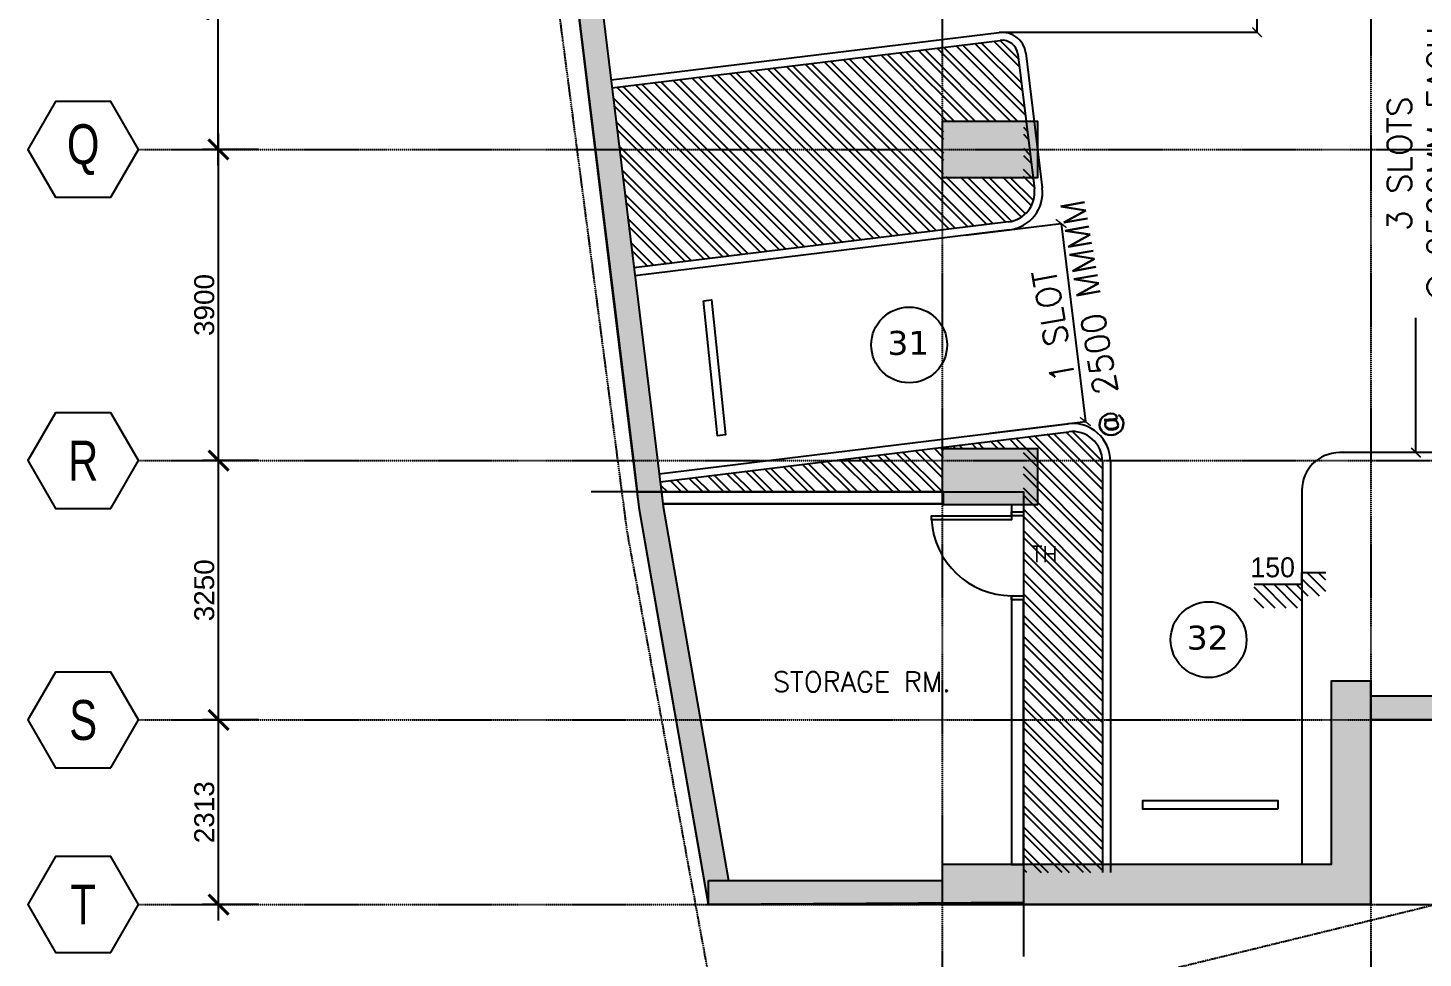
# Model space of a CAD drawing. Header units: inches. Extents: x -189245 to 740841, y -215444 to 469401.
# Drawn here: x 66562 to 84045, y 121170 to 132826 of the extents above; entities that cross this region are included whole.
import ezdxf
from ezdxf.enums import TextEntityAlignment as Align

# ---------------------------------------------------------------- set-up
doc = ezdxf.new("R2010")
doc.units = ezdxf.units.IN
doc.header["$LTSCALE"] = 10
doc.header["$MEASUREMENT"] = 0
doc.linetypes.add('GRID NORMAL$0$GRID BASEMENT$0$GRID GROUND$0$GRID$0$$0$PHANTOM', pattern=[2.5, 1.25, -0.25, 0.25, -0.25, 0.25, -0.25])
for name, color, linetype in [('3', 252, 'Continuous'), ('A-CMU WALL', 4, 'Continuous'), ('A-COLUMN', 6, 'Continuous'), ('a-dim', 8, 'Continuous'), ('A-DOOR', 1, 'Continuous'), ('A-GRID', 8, 'Continuous'), ('A-HATCH COLUMN', 252, 'Continuous'), ('A-HATCH-SOLID', 252, 'Continuous'), ('A-PARKING', 252, 'Continuous'), ('A-RETAINING HATCH', 252, 'Continuous'), ('A-RETAINING WALL', 6, 'Continuous'), ('A-ROAD', 252, 'Continuous'), ('A-SHEARWALL', 6, 'Continuous'), ('A-TEXT', 3, 'Continuous'), ('COLUMN', 6, 'Continuous'), ('ELEVATION MARK', 2, 'Continuous'), ('TEXT', 3, 'Continuous')]:
    doc.layers.add(name, color=color, linetype=linetype)
doc.layers.add('DEFPOINT', color=7, linetype='Continuous', plot=False)
doc.styles.add('GRID NORMAL$0$GRID BASEMENT$0$GRID GROUND$0$GRID$0$Standard', font='ARIAL.TTF')
doc.styles.add('PRSP_Simplex', font='simplex.shx')
doc.styles.add('ROMANS 300', font='romans.shx', dxfattribs={"height": 300})
doc.styles.add('VERDANA', font='verdana.TTF')
doc.dimstyles.new('GRID NORMAL$0$GRID BASEMENT$0$GRID GROUND$0$GRID$0$Standard', dxfattribs={"dimtxt": 250, "dimasz": 0.18, "dimexe": 0.18, "dimexo": 0.0625, "dimgap": 50, "dimtad": 1, "dimdec": 0, "dimzin": 0, "dimdsep": 46, "dimtxsty": 'GRID NORMAL$0$GRID BASEMENT$0$GRID GROUND$0$GRID$0$Standard', "dimcen": 0.09, "dimadec": 0, "dimazin": 0, "dimtfac": 1, "dimtdec": 0, "dimtofl": 0, "dimtmove": 0, "dimatfit": 3, "dimfxl": 1, "dimtolj": 1, "dimtzin": 0, "dimarcsym": 0})
doc.dimstyles.get("Standard").update_dxf_attribs({"dimtxt": 0.18, "dimasz": 0.18, "dimexe": 0.18, "dimexo": 0.0625, "dimgap": 0.09, "dimtad": 0, "dimtih": 1, "dimtoh": 1, "dimdec": 4, "dimzin": 0, "dimdsep": 46, "dimtxsty": 'Standard', "dimcen": 0.09, "dimadec": 0, "dimazin": 0, "dimtfac": 1, "dimtdec": 4, "dimtofl": 0, "dimtmove": 0, "dimatfit": 3, "dimfxl": 1, "dimtolj": 1, "dimtzin": 0, "dimarcsym": 0})

# ---------------------------------------------------------------- blocks, each defined once
blk = doc.blocks.new('STEP')
at = {"color": 1}
for p, q in [((-196, -300), (-496, 0)), ((-54, -300), (-354, 0)), ((0, -213), (-213, 0)), ((220, -150), (0, 70)), ((300, -89), (61, 150)), ((300, 53), (203, 150)), ((-337, -300), (-600, -37)), ((78, -150), (-72, 0)), ((-479, -300), (-600, -179))]:
    blk.add_line(p, q, dxfattribs=at)
at = {"color": 3}
blk.add_lwpolyline([(-600, 0), (0, 0), (0, 150), (300, 150)], dxfattribs=at)
blk.add_attdef('000', (-646, 88), '', height=250, dxfattribs=at)
blk = doc.blocks.new('GRID NORMAL$0$GRID BASEMENT$0$GRID GROUND$0$GRID$0$$0$GRID-H')
at = {"color": 3}
blk.add_lwpolyline([(-10.39, 6), (-13.86, 0), (-10.39, -6), (-3.46, -6), (0, 0), (-3.46, 6)], close=True, dxfattribs=at)
at = {"color": 6, "style": 'GRID NORMAL$0$GRID BASEMENT$0$GRID GROUND$0$GRID$0$Standard', "width": 0.75}
blk.add_attdef('H', text='', height=5, dxfattribs=at).set_placement((-6.93, 0), align=Align.MIDDLE)
blk = doc.blocks.new('GRID NORMAL$0$GRID BASEMENT$0$GRID GROUND$0$GRID$0$_ARCHTICK')
at = {"color": 0, "linetype": 'ByBlock', "ltscale": 20, "const_width": 0.15}
blk.add_lwpolyline([(-0.5, -0.5), (0.5, 0.5)], dxfattribs=at)
blk = doc.blocks.new('*D750')
at = {"layer": 'a-dim', "color": 0, "lineweight": -2, "ltscale": 500}
for p, q in [((68951, 123954), (68951, 127604)), ((69450, 127404), (68751, 127404)), ((69450, 124154), (68751, 124154))]:
    blk.add_line(p, q, dxfattribs=at)
at = {"layer": 'Defpoints', "color": 0, "ltscale": 500}
for p in [(68951, 127404), (69451, 127404), (69450, 124154)]:
    blk.add_point(p, dxfattribs=at)
at = {"layer": 'a-dim', "color": 0, "lineweight": -2, "ltscale": 500, "xscale": 250, "yscale": 250, "zscale": 250}
for p, rotation in [((68951, 127404), 90), ((68951, 124154), 270)]:
    blk.add_blockref('GRID NORMAL$0$GRID BASEMENT$0$GRID GROUND$0$GRID$0$_ARCHTICK', p, dxfattribs=dict(at, rotation=rotation))
at = {"layer": 'a-dim', "color": 3, "ltscale": 500, "insert": (68773, 125779), "char_height": 250, "attachment_point": 5, "rotation": 90, "style": 'GRID NORMAL$0$GRID BASEMENT$0$GRID GROUND$0$GRID$0$Standard'}
blk.add_mtext('\\A1;3250', dxfattribs=at)
blk = doc.blocks.new('*D751')
at = {"layer": 'a-dim', "color": 0, "lineweight": -2, "ltscale": 500}
for p, q in [((68951, 121641), (68951, 124354)), ((69450, 124154), (68751, 124154)), ((69450, 121841), (68751, 121841))]:
    blk.add_line(p, q, dxfattribs=at)
at = {"layer": 'Defpoints', "color": 0, "ltscale": 500}
for p in [(68951, 124154), (69451, 124154), (69450, 121841)]:
    blk.add_point(p, dxfattribs=at)
at = {"layer": 'a-dim', "color": 0, "lineweight": -2, "ltscale": 500, "xscale": 250, "yscale": 250, "zscale": 250}
for p, rotation in [((68951, 124154), 90), ((68951, 121841), 270)]:
    blk.add_blockref('GRID NORMAL$0$GRID BASEMENT$0$GRID GROUND$0$GRID$0$_ARCHTICK', p, dxfattribs=dict(at, rotation=rotation))
at = {"layer": 'a-dim', "color": 3, "ltscale": 500, "insert": (68773, 122998), "char_height": 250, "attachment_point": 5, "rotation": 90, "style": 'GRID NORMAL$0$GRID BASEMENT$0$GRID GROUND$0$GRID$0$Standard'}
blk.add_mtext('\\A1;2313', dxfattribs=at)
blk = doc.blocks.new('*D766')
at = {"layer": 'a-dim', "color": 0, "lineweight": -2, "ltscale": 500}
for p, q in [((68948, 131104), (68948, 135504)), ((69448, 135304), (68748, 135304)), ((69447, 131304), (68748, 131304))]:
    blk.add_line(p, q, dxfattribs=at)
at = {"layer": 'Defpoints', "color": 0, "ltscale": 500}
for p in [(68948, 135304), (69448, 135304), (69447, 131304)]:
    blk.add_point(p, dxfattribs=at)
at = {"layer": 'a-dim', "color": 0, "lineweight": -2, "ltscale": 500, "xscale": 250, "yscale": 250, "zscale": 250}
for p, rotation in [((68948, 135304), 90), ((68948, 131304), 270)]:
    blk.add_blockref('GRID NORMAL$0$GRID BASEMENT$0$GRID GROUND$0$GRID$0$_ARCHTICK', p, dxfattribs=dict(at, rotation=rotation))
at = {"layer": 'a-dim', "color": 3, "ltscale": 500, "insert": (68770, 133304), "char_height": 250, "attachment_point": 5, "rotation": 90, "style": 'GRID NORMAL$0$GRID BASEMENT$0$GRID GROUND$0$GRID$0$Standard'}
blk.add_mtext('\\A1;4000', dxfattribs=at)
blk = doc.blocks.new('*D767')
at = {"layer": 'a-dim', "color": 0, "lineweight": -2, "ltscale": 500}
for p, q in [((68951, 127204), (68951, 131504)), ((69451, 131304), (68751, 131304)), ((69450, 127404), (68751, 127404))]:
    blk.add_line(p, q, dxfattribs=at)
at = {"layer": 'Defpoints', "color": 0, "ltscale": 500}
for p in [(68951, 131304), (69451, 131304), (69450, 127404)]:
    blk.add_point(p, dxfattribs=at)
at = {"layer": 'a-dim', "color": 0, "lineweight": -2, "ltscale": 500, "xscale": 250, "yscale": 250, "zscale": 250}
for p, rotation in [((68951, 131304), 90), ((68951, 127404), 270)]:
    blk.add_blockref('GRID NORMAL$0$GRID BASEMENT$0$GRID GROUND$0$GRID$0$_ARCHTICK', p, dxfattribs=dict(at, rotation=rotation))
at = {"layer": 'a-dim', "color": 3, "ltscale": 500, "insert": (68773, 129354), "char_height": 250, "attachment_point": 5, "rotation": 90, "style": 'GRID NORMAL$0$GRID BASEMENT$0$GRID GROUND$0$GRID$0$Standard'}
blk.add_mtext('\\A1;3900', dxfattribs=at)
blk = doc.blocks.new('*D768')
at = {"layer": 'a-dim', "color": 0, "lineweight": -2, "ltscale": 500}
for p, q in [((68951, 123954), (68951, 127604)), ((69450, 127404), (68751, 127404)), ((69450, 124154), (68751, 124154))]:
    blk.add_line(p, q, dxfattribs=at)
at = {"layer": 'Defpoints', "color": 0, "ltscale": 500}
for p in [(68951, 127404), (69451, 127404), (69450, 124154)]:
    blk.add_point(p, dxfattribs=at)
at = {"layer": 'a-dim', "color": 0, "lineweight": -2, "ltscale": 500, "xscale": 250, "yscale": 250, "zscale": 250}
for p, rotation in [((68951, 127404), 90), ((68951, 124154), 270)]:
    blk.add_blockref('GRID NORMAL$0$GRID BASEMENT$0$GRID GROUND$0$GRID$0$_ARCHTICK', p, dxfattribs=dict(at, rotation=rotation))
at = {"layer": 'a-dim', "color": 3, "ltscale": 500, "insert": (68773, 125779), "char_height": 250, "attachment_point": 5, "rotation": 90, "style": 'GRID NORMAL$0$GRID BASEMENT$0$GRID GROUND$0$GRID$0$Standard'}
blk.add_mtext('\\A1;3250', dxfattribs=at)
blk = doc.blocks.new('*D769')
at = {"layer": 'a-dim', "color": 0, "lineweight": -2, "ltscale": 500}
for p, q in [((68951, 121641), (68951, 124354)), ((69450, 124154), (68751, 124154)), ((69450, 121841), (68751, 121841))]:
    blk.add_line(p, q, dxfattribs=at)
at = {"layer": 'Defpoints', "color": 0, "ltscale": 500}
for p in [(68951, 124154), (69451, 124154), (69450, 121841)]:
    blk.add_point(p, dxfattribs=at)
at = {"layer": 'a-dim', "color": 0, "lineweight": -2, "ltscale": 500, "xscale": 250, "yscale": 250, "zscale": 250}
for p, rotation in [((68951, 124154), 90), ((68951, 121841), 270)]:
    blk.add_blockref('GRID NORMAL$0$GRID BASEMENT$0$GRID GROUND$0$GRID$0$_ARCHTICK', p, dxfattribs=dict(at, rotation=rotation))
at = {"layer": 'a-dim', "color": 3, "ltscale": 500, "insert": (68773, 122998), "char_height": 250, "attachment_point": 5, "rotation": 90, "style": 'GRID NORMAL$0$GRID BASEMENT$0$GRID GROUND$0$GRID$0$Standard'}
blk.add_mtext('\\A1;2313', dxfattribs=at)
blk = doc.blocks.new('_ARCHTICK')
at = {"color": 0, "linetype": 'ByBlock', "ltscale": 20, "const_width": 0.15}
blk.add_lwpolyline([(-0.5, -0.5), (0.5, 0.5)], dxfattribs=at)
blk = doc.blocks.new('*D773')
at = {"layer": 'a-dim', "color": 1, "lineweight": -2}
for p, q in [((84711, 134961), (83955, 134961)), ((83956, 134961), (83956, 133053)), ((83956, 127504), (83956, 129195)), ((84711, 127504), (83955, 127504))]:
    blk.add_line(p, q, dxfattribs=at)
at = {"layer": 'Defpoints', "color": 0}
for p in [(84711, 134961), (83956, 127504), (84711, 127504)]:
    blk.add_point(p, dxfattribs=at)
at = {"layer": 'a-dim', "color": 1, "lineweight": -2, "xscale": 120, "yscale": 120, "zscale": 120}
for p, rotation in [((83956, 134961), 90), ((83956, 127504), 270)]:
    blk.add_blockref('_ARCHTICK', p, dxfattribs=dict(at, rotation=rotation))
at = {"layer": 'a-dim', "color": 3, "insert": (83998, 131124), "char_height": 300, "attachment_point": 5, "rotation": 90, "style": 'ROMANS 300'}
blk.add_mtext('\\A1;3 SLOTS\\P@ 2500MM EACH', dxfattribs=at)
blk = doc.blocks.new('*D774')
at = {"layer": 'a-dim', "color": 1, "lineweight": -2}
for p, q in [((78607, 137804), (81964, 137804)), ((81964, 137804), (81964, 137094)), ((81964, 132771), (81964, 133237)), ((78769, 132771), (81964, 132771))]:
    blk.add_line(p, q, dxfattribs=at)
at = {"layer": 'Defpoints', "color": 0}
for p in [(78607, 137804), (78769, 132771), (81964, 132771)]:
    blk.add_point(p, dxfattribs=at)
at = {"layer": 'a-dim', "color": 1, "lineweight": -2, "xscale": 120, "yscale": 120, "zscale": 120}
for p, rotation in [((81964, 137804), 90), ((81964, 132771), 270)]:
    blk.add_blockref('_ARCHTICK', p, dxfattribs=dict(at, rotation=rotation))
at = {"layer": 'a-dim', "color": 3, "insert": (81964, 135165), "char_height": 300, "attachment_point": 5, "rotation": 90, "style": 'ROMANS 300'}
blk.add_mtext('\\A1;2 SLOTS\\P@ 2500MM EACH', dxfattribs=at)
blk = doc.blocks.new('*D775')
at = {"layer": 'a-dim', "color": 1, "lineweight": -2}
for p, q in [((78312, 130228), (79510, 130375)), ((79510, 130375), (79813, 127893)), ((78616, 127746), (79814, 127893))]:
    blk.add_line(p, q, dxfattribs=at)
at = {"layer": 'Defpoints', "color": 0}
for p in [(78312, 130228), (79813, 127893), (78616, 127746)]:
    blk.add_point(p, dxfattribs=at)
at = {"layer": 'a-dim', "color": 1, "lineweight": -2, "xscale": 120, "yscale": 120, "zscale": 120}
for p, rotation in [((79510, 130375), 96.97449175633345), ((79813, 127893), 276.9744917563335)]:
    blk.add_blockref('_ARCHTICK', p, dxfattribs=dict(at, rotation=rotation))
at = {"layer": 'a-dim', "color": 3, "insert": (79662, 129134), "char_height": 300, "attachment_point": 5, "rotation": 100, "style": 'ROMANS 300'}
blk.add_mtext('\\A1;1 SLOT\\P@ 2500 MMMM', dxfattribs=at)
blk = doc.blocks.new('1')
at = {"layer": 'A-DOOR'}
blk.add_circle((0, 0), 475, dxfattribs=at)
at = {"layer": 'TEXT', "style": 'VERDANA'}
blk.add_attdef('15B', (-404, -124), '', height=300, dxfattribs=at)

msp = doc.modelspace()

# ---------------------------------------------------------------- hatches: boundary and pattern name
at = {"layer": 'A-HATCH COLUMN', "ltscale": 2}
msp.add_hatch(color=256, dxfattribs=at).paths.add_polyline_path([(83392.36797, 124641.34986), (82892.36797, 124641.34986), (82892.36797, 122341.34986), (78017.36797, 122341.34986), (78017.36797, 121841.34986), (83392.36797, 121841.34986)])
at = {"layer": 'A-HATCH-SOLID', "ltscale": 2}
h = msp.add_hatch(color=256, dxfattribs=at)
h.paths.add_polyline_path([(78017.36797, 169753.41648), (78017.36797, 169053.41648), (79217.36797, 169053.41648), (79217.36797, 169753.41648)])
h.paths.add_polyline_path([(78017.36797, 165653.41648), (78017.36797, 164953.41648), (79217.36797, 164953.41648), (79217.36797, 165653.41648)])
h.paths.add_polyline_path([(78017.36797, 157653.41648), (78017.36797, 156953.41648), (79217.36797, 156953.41648), (79217.36797, 157653.41648)])
h.paths.add_polyline_path([(78717.36797, 148903.41648), (78017.36797, 148903.41648), (78017.36797, 147703.41648), (78717.36797, 147703.41648)])
h.paths.add_polyline_path([(78017.36797, 139653.41648), (78017.36797, 138953.41648), (79217.36797, 138953.41648), (79217.36797, 139653.41648)])
h.paths.add_polyline_path([(78017.36797, 131653.41648), (78017.36797, 130953.41648), (79217.36797, 130953.41648), (79217.36797, 131653.41648)])
h.paths.add_polyline_path([(78017.36797, 127553.41648), (78017.36797, 126853.41648), (79217.36797, 126853.41648), (79217.36797, 127553.41648)])
h.paths.add_polyline_path([(84692.36797, 135753.41648), (84692.36797, 134953.41648), (85892.36797, 134953.41648), (85892.36797, 135753.41648)])
h.paths.add_polyline_path([(88667.36797, 135653.41648), (88667.36797, 134953.41648), (89867.36797, 134953.41648), (89867.36797, 135653.41648)])
h.paths.add_polyline_path([(99492.36797, 129403.41648), (100092.36797, 129403.41648), (100092.36797, 130003.41648), (99492.36797, 130003.41648)])
h.paths.add_polyline_path([(105492.36797, 129403.88301), (106092.36797, 129403.88301), (106092.36797, 130003.88301), (105492.36797, 130003.88301)])
h.paths.add_polyline_path([(111492.36797, 129403.41648), (112092.36797, 129403.41648), (112092.36797, 130003.41648), (111492.36797, 130003.41648)])
h.paths.add_polyline_path([(114392.36797, 129403.41648), (114992.36797, 129403.41648), (114992.36797, 130003.41648), (114392.36797, 130003.41648)])
h.paths.add_polyline_path([(118763.91279, 130308.36053), (119347.20614, 130448.96235), (119206.60432, 131032.25569), (118623.31097, 130891.65387)])
h.paths.add_polyline_path([(111442.36797, 141553.41648), (112142.36797, 141553.41648), (112142.36797, 142753.41648), (111442.36797, 142753.41648)])
h.paths.add_polyline_path([(105442.36797, 141553.41648), (106142.36797, 141553.41648), (106142.36797, 142753.41648), (105442.36797, 142753.41648)])
h.paths.add_polyline_path([(99442.36797, 141553.41648), (100142.36797, 141553.41648), (100142.36797, 142753.41648), (99442.36797, 142753.41648)])
h.paths.add_polyline_path([(93442.36797, 141553.41648), (94142.36797, 141553.41648), (94142.36797, 142753.41648), (93442.36797, 142753.41648)])
h.paths.add_polyline_path([(93442.36797, 146353.41648), (94142.36797, 146353.41648), (94142.36797, 147553.41648), (93442.36797, 147553.41648)])
h.paths.add_polyline_path([(99442.36797, 146353.41648), (100142.36797, 146353.41648), (100142.36797, 147553.41648), (99442.36797, 147553.41648)])
h.paths.add_polyline_path([(105442.36797, 146353.41648), (106142.36797, 146353.41648), (106142.36797, 147553.41648), (105442.36797, 147553.41648)])
h.paths.add_polyline_path([(111442.36797, 146353.41648), (112142.36797, 146353.41648), (112142.36797, 147553.41648), (111442.36797, 147553.41648)])
h.paths.add_polyline_path([(108442.36797, 153853.41648), (109142.36797, 153853.41648), (109142.36797, 155053.41648), (108442.36797, 155053.41648)])
h.paths.add_polyline_path([(102442.36797, 153853.41648), (103142.36797, 153853.41648), (103142.36797, 155053.41648), (102442.36797, 155053.41648)])
h.paths.add_polyline_path([(96442.36797, 153853.41648), (97142.36797, 153853.41648), (97142.36797, 155053.41648), (96442.36797, 155053.41648)])
h.paths.add_polyline_path([(84692.36797, 161753.41648), (84692.36797, 160953.41648), (85892.36797, 160953.41648), (85892.36797, 161753.41648)])
h.paths.add_polyline_path([(88667.36797, 161653.41648), (88667.36797, 160953.41648), (89867.36797, 160953.41648), (89867.36797, 161653.41648)])
h.paths.add_polyline_path([(96492.36797, 162053.41648), (97092.36797, 162053.41648), (97092.36797, 162653.41648), (96492.36797, 162653.41648)])
h.paths.add_polyline_path([(96492.36797, 166677.41648), (97092.36797, 166677.41648), (97092.36797, 167277.41648), (96492.36797, 167277.41648)])
h.paths.add_polyline_path([(102492.36797, 166677.41648), (103092.36797, 166677.41648), (103092.36797, 167277.41648), (102492.36797, 167277.41648)])
h.paths.add_polyline_path([(102492.36797, 162053.41648), (103092.36797, 162053.41648), (103092.36797, 162653.41648), (102492.36797, 162653.41648)])
h.paths.add_polyline_path([(108492.36797, 166677.41648), (109092.36797, 166677.41648), (109092.36797, 167277.41648), (108492.36797, 167277.41648)])
h.paths.add_polyline_path([(108492.36797, 162053.41648), (109092.36797, 162053.41648), (109092.36797, 162653.41648), (108492.36797, 162653.41648)])
h.paths.add_polyline_path([(124892.36797, 162076.01537), (125492.36797, 162076.01537), (125492.36797, 162676.01537), (124892.36797, 162676.01537)])
h.paths.add_polyline_path([(124892.36797, 153553.41648), (125492.36797, 153553.41648), (125492.36797, 155053.41648), (124892.36797, 155053.41648)])
h.paths.add_polyline_path([(124892.36797, 149053.41648), (125492.36797, 149053.41648), (125492.36797, 150553.41648), (124892.36797, 150553.41648)])
h.paths.add_polyline_path([(124892.36797, 146053.41648), (125492.36797, 146053.41648), (125492.36797, 147553.41648), (124892.36797, 147553.41648)])
h.paths.add_polyline_path([(124892.36797, 141553.41648), (125492.36797, 141553.41648), (125492.36797, 143053.41648), (124892.36797, 143053.41648)])
h.paths.add_polyline_path([(124886.54631, 131804.97759), (125469.83965, 131945.57941), (125329.23783, 132528.87276), (124745.94449, 132388.27094)])
h.paths.add_polyline_path([(117392.36797, 162053.41648), (117992.36797, 162053.41648), (117992.36797, 162653.41648), (117392.36797, 162653.41648)])
h.paths.add_polyline_path([(116592.36797, 164688.09359), (117192.36797, 164688.09359), (117192.36797, 165288.09359), (116592.36797, 165288.09359)])
h.paths.add_polyline_path([(99492.36724, 133958.50249), (100092.36724, 133958.50249), (100092.36724, 134558.50249), (99492.36724, 134558.50249)])
h.paths.add_polyline_path([(105492.36711, 133959.36792), (106092.36711, 133959.36792), (106092.36711, 134559.36792), (105492.36711, 134559.36792)])
h.paths.add_polyline_path([(111492.36699, 133960.22938), (112092.36699, 133960.22938), (112092.36699, 134560.22938), (111492.36699, 134560.22938)])
h.paths.add_polyline_path([(124907.60982, 136119.92322), (125492.23186, 136254.89385), (125357.26123, 136839.51589), (124772.63919, 136704.54526)])
h.paths.add_polyline_path([(117834.58045, 134433.11723), (118419.20249, 134568.08786), (118284.23186, 135152.7099), (117699.60982, 135017.73927)])
h.paths.add_polyline_path([(88667.36797, 155053.41648), (88667.36797, 154353.41648), (89867.36797, 154353.41648), (89867.36797, 155053.41648)])
h.paths.add_polyline_path([(88667.36797, 142253.41648), (88667.36797, 141553.41648), (89867.36797, 141553.41648), (89867.36797, 142253.41648)])
h.paths.add_polyline_path([(93492.36796, 133957.58157), (94092.36796, 133957.58157), (94092.36796, 134557.58157), (93492.36796, 134557.58157)])
h.paths.add_polyline_path([(93492.36856, 129403.41648), (94092.36856, 129403.41648), (94092.36856, 130003.41648), (93492.36856, 130003.41648)])
at = {"layer": 'A-PARKING'}
h = msp.add_hatch(dxfattribs=at)
h.set_pattern_fill('ANSI32', color=8, scale=500, angle=90, style=0)
h.set_pattern_definition([(135, (78017.65, 121641.35), (-132.5825, -132.5825), []), (135, (78017.65, 121729.74), (-132.5825, -132.5825), [])])
h.paths.add_polyline_path([(78036.32235, 131318.24155), (73973.89462, 131315.20576), (74156.72632, 129820.66063), (78036.32235, 130295.26198)])
h.paths.add_polyline_path([(78036.32235, 132583.11653), (73880.97368, 132074.78163), (73973.89462, 131315.20576), (78036.32235, 131318.24155)])
h.paths.add_polyline_path([(78967.52596, 132495.54219, 0.4142135624), (78744.72041, 132669.77676), (78036.32235, 132583.11653), (78036.32235, 131661.08251), (79036.46424, 131661.08251), (79036.46424, 131318.98894), (79111.45, 131319.04497)])
h.paths.add_polyline_path([(79173.94353, 130808.19596), (79111.45, 131319.04497), (79036.46424, 131318.98894), (79036.46424, 130961.08251), (78036.32235, 130961.08251), (78036.32235, 130295.26198), (78850.7384, 130394.89167, 0.4142135624)])
h = msp.add_hatch(dxfattribs=at)
h.set_pattern_fill('ANSI32', color=8, scale=500, angle=90, style=0)
h.set_pattern_definition([(135, (74484.64, 122241.35), (-132.5825, -132.5825), []), (135, (74484.64, 122329.74), (-132.5825, -132.5825), [])])
h.paths.add_polyline_path([(80027.38819, 124153.88317), (79036.46424, 124153.88317), (79036.46424, 122241.34986), (80027.38819, 122241.34986)])
h.paths.add_polyline_path([(80027.38819, 127392.29266, 0.0076873717), (80027.20998, 127403.88317), (79036.46424, 127403.88317), (79036.46424, 126861.07958), (79036.46424, 126711.07958), (79036.46424, 125711.07958), (79036.46424, 125661.07958), (79036.46424, 124153.88317), (80027.38819, 124153.88317)])
h.paths.add_polyline_path([(80027.20998, 127403.88317, 0.4411188027), (79604.61004, 127766.50298), (78017.36797, 127572.33142), (78017.36797, 127403.88317), (78036.46424, 127403.88317), (78036.46424, 127561.07958), (79036.46424, 127561.07958), (79036.46424, 127403.88317)])
h.paths.add_polyline_path([(76640.39931, 127403.88317), (74484.63873, 127140.16322), (74500.42987, 127011.07958), (78017.36797, 127011.07958), (78017.36797, 127403.88317)])
h.paths.add_polyline_path([(78017.36797, 127403.88317), (78017.36797, 127572.33142), (76640.39931, 127403.88317)])
h.paths.add_polyline_path([(79098.35328, 126082.94571), (79503.11519, 126082.94571), (79503.11519, 126382.94571), (79098.35328, 126382.94571)], flags=24)
at = {"layer": 'A-RETAINING HATCH', "ltscale": 2}
h = msp.add_hatch(color=256, dxfattribs=at)
h.paths.add_polyline_path([(78017.36797, 174466.41645), (75573.55006, 174466.41645), (74808.89379, 170416.55586), (74787.51877, 170259.33448), (73827.34522, 163196.89424), (73215.66904, 155926.09267), (72979.67635, 148654.55267), (73120.54239, 141369.98807), (73635.43489, 134081.92157), (74522.59345, 126829.90499), (75342.94269, 122141.34986), (78017.36797, 122141.34986), (78017.36797, 121841.34986), (75090.87575, 121841.34986), (74225.75135, 126785.80913), (73336.7221, 134053.11762), (72820.74697, 141356.50819), (72679.58223, 148656.51948), (72916.09062, 155943.94953), (73528.99027, 163229.29404), (74490.25348, 170299.74916), (74512.66915, 170464.62491), (75324.89263, 174766.41645), (78017.36797, 174766.41648)])
h.paths.add_polyline_path([(84692.36797, 172453.88317), (83392.36797, 172453.88317), (83392.36797, 172153.88317), (84692.36797, 172153.88317)])
h.paths.add_polyline_path([(90092.39924, 172153.88317), (92067.72329, 172153.88317), (96692.39924, 170832.68086), (96692.39924, 167153.88317), (109569.37593, 167153.88317), (125192.36797, 162690.59265), (125192.36797, 155053.88317), (125492.36797, 155053.88317), (125492.36797, 162916.88895), (109611.38869, 167453.88314), (96992.39924, 167453.88314), (96992.39924, 171058.97715), (92109.73595, 172453.88317), (90092.39924, 172453.88317)])
h.paths.add_polyline_path([(125192.36797, 132157.45303), (125192.36797, 141553.41648), (125492.36797, 141553.41648), (125492.36797, 131921.89602), (125492.36797, 131921.89602), (93681.47621, 124153.88317), (89867.36797, 124153.88317), (89867.36797, 124453.88317), (93645.37754, 124453.88317)])
h.paths.add_polyline_path([(84692.36797, 124453.88317), (83392.36797, 124453.88317), (83392.36797, 124153.88317), (84692.36797, 124153.88317)])
h.paths.add_polyline_path([(125192.36797, 147553.88317), (125192.36797, 149053.41648)])
edge = h.paths.add_edge_path()
edge.add_line((125492.36797, 155053.88317), (125492.36797, 162916.88895))
edge.add_line((125192.36797, 155053.88317), (125192.36797, 162053.88317))
edge.add_line((125192.36797, 150653.88317), (125192.36797, 153553.41648))
edge.add_line((125192.36797, 143153.88317), (125192.36797, 145953.88317))
edge.add_line((125192.36797, 150653.88317), (125192.36797, 153353.88317))
edge.add_line((125192.36797, 143253.88317), (125192.36797, 145953.88317))
h.paths.add_polyline_path([(90092.39924, 172453.88317), (89867.36797, 172453.88317), (89867.36797, 172153.88317), (90092.39924, 172153.88317)])
h.paths.add_polyline_path([(125492.36797, 153553.41648), (125092.36797, 153553.41648), (125092.36797, 150553.41648), (125492.36797, 150553.41648)])
h.paths.add_polyline_path([(125492.36797, 149053.41648), (125092.36797, 149053.41648), (125092.36797, 147553.41648), (125492.36797, 147553.41648)])
h.paths.add_polyline_path([(125492.36797, 146053.41648), (125092.36797, 146053.41648), (125092.36797, 143053.41648), (125492.36797, 143053.41648)])

# ---------------------------------------------------------------- linework, layer by layer
at = {"color": 2}
for points in [[(75030.00639, 129407.56115), (75129.48531, 129417.75648), (75302.80593, 127726.61486), (75203.32701, 127716.41953)], [(82227.38819, 123041.35246), (82227.38819, 123141.35246), (80527.38819, 123141.35246), (80527.38819, 123041.35246)]]:
    msp.add_lwpolyline(points, close=True, dxfattribs=at)
at = {"layer": '3', "color": 3, "linetype": 'GRID NORMAL$0$GRID BASEMENT$0$GRID GROUND$0$GRID$0$$0$PHANTOM', "flags": 128}
msp.add_lwpolyline([(129099.70051, 161873.70839), (128635.71769, 153196.10388), (129017.37653, 141092.11956), (129992.59111, 133020.82124), (75328.80638, 119672.28056), (74071.67228, 126517.80566), (73116.59928, 133815.57488), (72536.23342, 141152.6571), (72332.65028, 148489.83325), (72508.83494, 155817.71555), (73063.42076, 163146.76286), (73991.07251, 170427.90716), (75224.85356, 177277.67973), (129118.65489, 161880.9048)], dxfattribs=at)
at = {"layer": '3', "linetype": 'GRID NORMAL$0$GRID BASEMENT$0$GRID GROUND$0$GRID$0$$0$PHANTOM', "flags": 128}
msp.add_lwpolyline([(129099.70051, 161873.70839), (128635.71769, 153196.10388), (129017.37653, 141092.11956), (129992.59111, 133020.82124), (75328.80638, 119672.28056), (74071.67228, 126517.80566), (73116.59928, 133815.57488), (72536.23342, 141152.6571), (72332.65028, 148489.83325), (72508.83494, 155817.71555), (73063.42076, 163146.76286), (73991.07251, 170427.90716), (75224.85356, 177277.67973), (129118.65489, 161880.9048)], dxfattribs=at)
at = {"layer": 'A-CMU WALL', "color": 8}
for p, q in [((78036.46424, 127011.07958), (74500.42987, 127011.07958)), ((79036.46424, 125711.07958), (79036.46424, 122241.34986))]:
    msp.add_line(p, q, dxfattribs=at)
at = {"layer": 'A-CMU WALL', "color": 4}
msp.add_line((79036.46424, 126861.07958), (79036.46424, 126711.07958), dxfattribs=at)
at = {"layer": 'A-COLUMN', "color": 4}
for p, q in [((78036.46424, 126861.07958), (74518.77977, 126861.07958)), ((78886.46424, 126861.07958), (78886.46424, 126711.07958)), ((78886.46424, 125711.07958), (78886.46424, 122341.34986))]:
    msp.add_line(p, q, dxfattribs=at)
msp.add_lwpolyline([(78036.46424, 127011.07958), (74500.42987, 127011.07958), (74518.77977, 126861.07958), (78036.46424, 126861.07958)], close=True, dxfattribs=at)
at = {"layer": 'A-COLUMN', "color": 2}
for points in [[(78886.46424, 126711.07958), (78886.46424, 126761.07958), (79036.46424, 126761.07958), (79036.46424, 126711.07958)], [(78886.46424, 126711.07958), (78886.46424, 126661.07958), (77886.46424, 126661.07958), (77886.46424, 126711.07958)], [(78886.46424, 125661.07958), (78886.46424, 125711.07958), (79036.46424, 125711.07958), (79036.46424, 125661.07958)]]:
    msp.add_lwpolyline(points, close=True, dxfattribs=at)
at = {"layer": 'A-COLUMN', "color": 4}
msp.add_lwpolyline([(78886.46424, 125661.07958), (78886.46424, 122341.34986), (79036.46424, 122341.34986), (79036.46424, 125661.07958)], dxfattribs=at)
at = {"layer": 'A-COLUMN', "color": 1}
msp.add_arc((78892.40235, 126718.64601), 1007.58392, 183.275270886, 269.662330542, dxfattribs=at)
at = {"layer": 'A-GRID', "linetype": 'GRID NORMAL$0$GRID BASEMENT$0$GRID GROUND$0$GRID$0$$0$PHANTOM'}
for p, q in [((78017.36797, 178562.49557), (78017.36797, 120834.15344)), ((83392.36797, 178562.49557), (83392.36797, 120834.15344))]:
    msp.add_line(p, q, dxfattribs=at)
for points in [[(67947.63143, 131303.52018), (134963.03974, 131305.93244)], [(67947.5999, 127403.88317), (134963.03974, 127403.88317)], [(67947.5999, 124153.88317), (134963.07071, 124153.88317)], [(67947.5999, 121841.34986), (134963.07071, 121841.34986)]]:
    msp.add_lwpolyline(points, dxfattribs=at)
at = {"layer": 'A-HATCH-SOLID', "ltscale": 2}
msp.add_lwpolyline([(75090.87575, 122141.34986), (78017.36797, 122141.34986), (78017.36797, 121841.34986), (75090.87575, 121841.34986)], close=True, dxfattribs=at)
at = {"layer": 'A-PARKING', "color": 1, "ltscale": 2}
msp.add_lwpolyline([(84692.36797, 127503.88317), (82998.40437, 127503.88317, 0.4142115701), (82527.40437, 127032.88637), (82527.38819, 122341.34986)], format="xyb", dxfattribs=at)
at = {"layer": 'A-RETAINING WALL', "linetype": 'Continuous'}
msp.add_lwpolyline([(72979.67635, 148654.55267), (73120.54239, 141369.98807), (73635.43489, 134081.92157), (74522.59345, 126829.90499), (75342.94269, 122141.34986), (78017.36797, 122141.34986), (78017.36797, 121841.34986), (75090.87575, 121841.34986), (74225.75135, 126785.80913), (73336.7221, 134053.11762), (72820.74697, 141356.50819), (72679.58223, 148656.51948)], dxfattribs=at)
at = {"layer": 'A-RETAINING WALL', "ltscale": 2}
msp.add_lwpolyline([(84692.36797, 124453.88317), (83392.36797, 124453.88317), (83392.36797, 124153.88317), (84692.36797, 124153.88317)], close=True, dxfattribs=at)
at = {"layer": 'A-ROAD', "color": 251}
for p, q in [((73868.83614, 132174.0423), (78732.57766, 132769.03679)), ((73880.97889, 132074.78227), (78744.72041, 132669.77676)), ((78967.52596, 132495.54219), (79173.94353, 130808.19596)), ((79066.78599, 132507.68493), (79273.20356, 130820.33871)), ((78850.7384, 130394.89167), (74156.73153, 129820.66127)), ((78862.88114, 130295.63164), (74168.87427, 129721.40124)), ((74472.50119, 127239.42388), (79592.4673, 127865.76301)), ((74484.64394, 127140.16385), (79604.61004, 127766.50298)), ((80027.38819, 127392.29266), (80027.38819, 122241.34986)), ((80127.38819, 127392.29266), (80127.38819, 122241.34986)), ((79036.46424, 126711.07958), (79036.46424, 125711.07958))]:
    msp.add_line(p, q, dxfattribs=at)
for centre, radius, start, end in [((78769.0059, 132471.2567), 300, 6.974491757, 96.974491756), ((78769.0059, 132471.2567), 200, 6.974491757, 96.974491756), ((78805.68881, 130763.14638), 371, 276.974491756, 6.974491757), ((78805.68881, 130763.14638), 471, 276.974491756, 6.974491757), ((79650.38819, 127392.29266), 477, 0, 96.974491756), ((79650.38819, 127392.29266), 377, 0, 96.974491756)]:
    msp.add_arc(centre, radius, start, end, dxfattribs=at)
at = {"layer": 'A-SHEARWALL', "ltscale": 2}
msp.add_lwpolyline([(83392.36797, 124641.34986), (82892.36797, 124641.34986), (82892.36797, 122341.34986), (78017.36797, 122341.34986), (78017.36797, 121841.34986), (83392.36797, 121841.34986), (83392.36797, 124641.34986)], dxfattribs=at)
at = {"layer": 'A-SHEARWALL', "color": 6, "ltscale": 2}
msp.add_lwpolyline([(83392.36797, 124641.34986), (82892.36797, 124641.34986), (82892.36797, 122341.34986), (78017.36797, 122341.34986), (78017.36797, 121841.34986), (83392.36797, 121841.34986), (83392.36797, 124641.34986)], dxfattribs=at)
at = {"layer": 'COLUMN', "linetype": 'Continuous'}
for points in [[(78017.36797, 131653.41648), (78017.36797, 130953.41648), (79217.36797, 130953.41648), (79217.36797, 131653.41648)], [(78017.36797, 127553.41648), (78017.36797, 126853.41648), (79217.36797, 126853.41648), (79217.36797, 127553.41648)]]:
    msp.add_lwpolyline(points, close=True, dxfattribs=at)
at = {"layer": 'DEFPOINT'}
for p, q in [((74886.26241, 127011.07958), (73622.01173, 127011.07958)), ((79036.46424, 122544.46457), (79036.46424, 121190.00228))]:
    msp.add_line(p, q, dxfattribs=at)
for points in [[(91129.11706, 155053.88317), (72887.20415, 155053.88317), (72772.26581, 151512.33833), (72679.58223, 148656.51948), (72731.30308, 145981.89413), (72791.13087, 142888.03686), (72863.09832, 140757.04432), (73078.73453, 137704.8129), (73295.25159, 134640.11349), (73370.8245, 133774.34987), (73571.05084, 132137.61343), (73923.56719, 129255.99282), (74150.14071, 127403.88317), (74198.19342, 127011.07958), (79036.46424, 127011.07958), (79036.46424, 121841.34986), (83392.36797, 121841.34986), (83392.36797, 124153.88317), (84686.52792, 124153.88317)], [(93681.47621, 124153.88317), (83392.36797, 124153.88316), (83392.36797, 121841.34986), (75090.87594, 121841.34986), (74410.43773, 125730.26814), (74225.75135, 126785.80913), (74093.60018, 127866.06983), (73726.12455, 130869.97403), (73336.7221, 134053.11762), (73202.86804, 135947.76014), (72983.94176, 139046.56092), (72876.78384, 140563.33203), (72818.76259, 141459.12553), (72781.28901, 143396.98611), (72722.47282, 146438.53086)]]:
    msp.add_lwpolyline(points, dxfattribs=at)
msp.add_lwpolyline([(74198.19342, 127011.07958), (79036.46424, 127011.07958), (79036.46424, 121867.23343), (75090.87575, 121841.34986), (74955.55616, 122614.74406), (74524.37427, 125079.08478), (74296.50118, 126381.45149), (74225.75135, 126785.80913), (74198.19342, 127011.07958)], close=True, dxfattribs=at)

# ---------------------------------------------------------------- block references
at = {"layer": 'A-DOOR'}
for p, values in [((77605.41387, 128853.56684), {'15B': ' 31'}), ((81356.7008, 125159.91076), {'15B': ' 32'})]:
    msp.add_blockref('1', p, dxfattribs=at).add_auto_attribs(values)
at = {"layer": 'A-GRID'}
ref = msp.add_blockref('GRID NORMAL$0$GRID BASEMENT$0$GRID GROUND$0$GRID$0$$0$GRID-H', (66561.99079, 131303.52018), dxfattribs=dict(at, xscale=100, yscale=100, zscale=100, rotation=180))
ref.add_attrib('H', 'Q', dxfattribs={"layer": '0', "color": 6, "height": 500, "style": 'GRID NORMAL$0$GRID BASEMENT$0$GRID GROUND$0$GRID$0$Standard', "width": 0.75}).set_placement((67254.81111, 131303.52018), align=Align.MIDDLE)
ref = msp.add_blockref('GRID NORMAL$0$GRID BASEMENT$0$GRID GROUND$0$GRID$0$$0$GRID-H', (66561.95925, 127403.88317), dxfattribs=dict(at, xscale=100, yscale=100, zscale=100, rotation=180))
ref.add_attrib('H', 'R', dxfattribs={"layer": '0', "color": 6, "height": 500, "style": 'GRID NORMAL$0$GRID BASEMENT$0$GRID GROUND$0$GRID$0$Standard', "width": 0.75}).set_placement((67254.77958, 127403.88317), align=Align.MIDDLE)
ref = msp.add_blockref('GRID NORMAL$0$GRID BASEMENT$0$GRID GROUND$0$GRID$0$$0$GRID-H', (66561.95925, 127403.88317), dxfattribs=dict(at, xscale=100, yscale=100, zscale=100, rotation=180))
ref.add_attrib('H', 'R', dxfattribs={"layer": '0', "color": 6, "height": 500, "style": 'GRID NORMAL$0$GRID BASEMENT$0$GRID GROUND$0$GRID$0$Standard', "width": 0.75}).set_placement((67254.77958, 127403.88317), align=Align.MIDDLE)
ref = msp.add_blockref('GRID NORMAL$0$GRID BASEMENT$0$GRID GROUND$0$GRID$0$$0$GRID-H', (66561.95925, 124153.88317), dxfattribs=dict(at, xscale=100, yscale=100, zscale=100, rotation=180))
ref.add_attrib('H', 'S', dxfattribs={"layer": '0', "color": 6, "height": 500, "style": 'GRID NORMAL$0$GRID BASEMENT$0$GRID GROUND$0$GRID$0$Standard', "width": 0.75}).set_placement((67254.77958, 124153.88317), align=Align.MIDDLE)
ref = msp.add_blockref('GRID NORMAL$0$GRID BASEMENT$0$GRID GROUND$0$GRID$0$$0$GRID-H', (66561.95925, 124153.88317), dxfattribs=dict(at, xscale=100, yscale=100, zscale=100, rotation=180))
ref.add_attrib('H', 'S', dxfattribs={"layer": '0', "color": 6, "height": 500, "style": 'GRID NORMAL$0$GRID BASEMENT$0$GRID GROUND$0$GRID$0$Standard', "width": 0.75}).set_placement((67254.77958, 124153.88317), align=Align.MIDDLE)
ref = msp.add_blockref('GRID NORMAL$0$GRID BASEMENT$0$GRID GROUND$0$GRID$0$$0$GRID-H', (66561.95925, 121841.34986), dxfattribs=dict(at, xscale=100, yscale=100, zscale=100, rotation=180))
ref.add_attrib('H', 'T', dxfattribs={"layer": '0', "color": 6, "height": 500, "style": 'GRID NORMAL$0$GRID BASEMENT$0$GRID GROUND$0$GRID$0$Standard', "width": 0.75}).set_placement((67254.77958, 121841.34986), align=Align.MIDDLE)
ref = msp.add_blockref('GRID NORMAL$0$GRID BASEMENT$0$GRID GROUND$0$GRID$0$$0$GRID-H', (66561.95925, 121841.34986), dxfattribs=dict(at, xscale=100, yscale=100, zscale=100, rotation=180))
ref.add_attrib('H', 'T', dxfattribs={"layer": '0', "color": 6, "height": 500, "style": 'GRID NORMAL$0$GRID BASEMENT$0$GRID GROUND$0$GRID$0$Standard', "width": 0.75}).set_placement((67254.77958, 121841.34986), align=Align.MIDDLE)
at = {"layer": 'ELEVATION MARK'}
msp.add_blockref('STEP', (82527.47122, 125854.00959), dxfattribs=at).add_auto_attribs({'000': '150'})

# ---------------------------------------------------------------- texts
at = {"layer": 'A-TEXT', "linetype": 'Continuous', "style": 'PRSP_Simplex'}
for s, height, p in [('TH', 200, (79300.73423, 126232.94571)), ('STORAGE RM.', 250, (77013.2705, 124633.47251))]:
    msp.add_text(s, height=height, dxfattribs=at).set_placement(p, align=Align.MIDDLE)

# ---------------------------------------------------------------- dimensions: what is measured, and where the dimension line sits
at = {"layer": 'a-dim', "color": 3}
for base, p1, p2, angle, text, picture, middle, dimtype, turn in [((81963.81639, 132771.2567), (78607.12936, 137803.88463), (78769.0059, 132771.2567), 90, '2 SLOTS\\P@ 2500MM EACH', '*D774', (81963.81639, 135165.36241), 160, 90), ((83955.66388, 127503.88317), (84711.32235, 134961.07958), (84711.32235, 127503.88317), 90, '3 SLOTS\\P@ 2500MM EACH', '*D773', (83997.58837, 131124.01427), 160, 90), ((79813.38069, 127892.78794), (78312.39221, 130228.28886), (78616.01913, 127746.3115), 276.974491756, '1 SLOT\\P@ 2500 MMMM', '*D775', (79661.57121, 129133.74407), 161, 100)]:
    dim = msp.add_linear_dim(base=base, p1=p1, p2=p2, angle=angle, text=text, dimstyle='Standard', override={"dimasz": 120, "dimtxsty": 'ROMANS 300', "dimblk1": 'ARCHTICK', "dimblk2": 'ARCHTICK', "dimsah": 1, "dimclrd": 1, "dimclre": 1, "dimclrt": 3, "dimtmove": 1}, dxfattribs=at)
    dim.commit()
    dim.dimension.update_dxf_attribs({"geometry": picture, "text_midpoint": middle, "dimtype": dimtype, "text_rotation": turn})
at = {"layer": 'a-dim', "ltscale": 500}
for base, p1, p2, picture, middle in [((68947.5999, 135303.88317), (69447.21177, 131303.55063), (69447.5999, 135303.88317), '*D766', (68769.95665, 133303.7169)), ((68950.5893, 131303.52239), (69450.20117, 127403.88317), (69450.5893, 131303.52239), '*D767', (68772.86079, 129353.70278)), ((68950.55777, 127403.88538), (69450.16964, 124153.88317), (69450.55777, 127403.88538), '*D750', (68772.82926, 125778.88427)), ((68950.55777, 127403.88538), (69450.16964, 124153.88317), (69450.55777, 127403.88538), '*D768', (68772.82926, 125778.88427)), ((68950.55777, 124153.88538), (69450.16964, 121841.34986), (69450.55777, 124153.88538), '*D751', (68772.82926, 122997.61762)), ((68950.55777, 124153.88538), (69450.16964, 121841.34986), (69450.55777, 124153.88538), '*D769', (68772.82926, 122997.61762))]:
    dim = msp.add_linear_dim(base=base, p1=p1, p2=p2, angle=270, dimstyle='GRID NORMAL$0$GRID BASEMENT$0$GRID GROUND$0$GRID$0$Standard', override={"dimasz": 250, "dimexe": 200, "dimblk1": 'GRID NORMAL$0$GRID BASEMENT$0$GRID GROUND$0$GRID$0$_ARCHTICK', "dimblk2": 'GRID NORMAL$0$GRID BASEMENT$0$GRID GROUND$0$GRID$0$_ARCHTICK', "dimsah": 1, "dimdle": 200, "dimclrt": 3}, dxfattribs=at)
    dim.commit()
    dim.dimension.update_dxf_attribs({"geometry": picture, "text_midpoint": middle})

doc.saveas('drawing.dxf')
